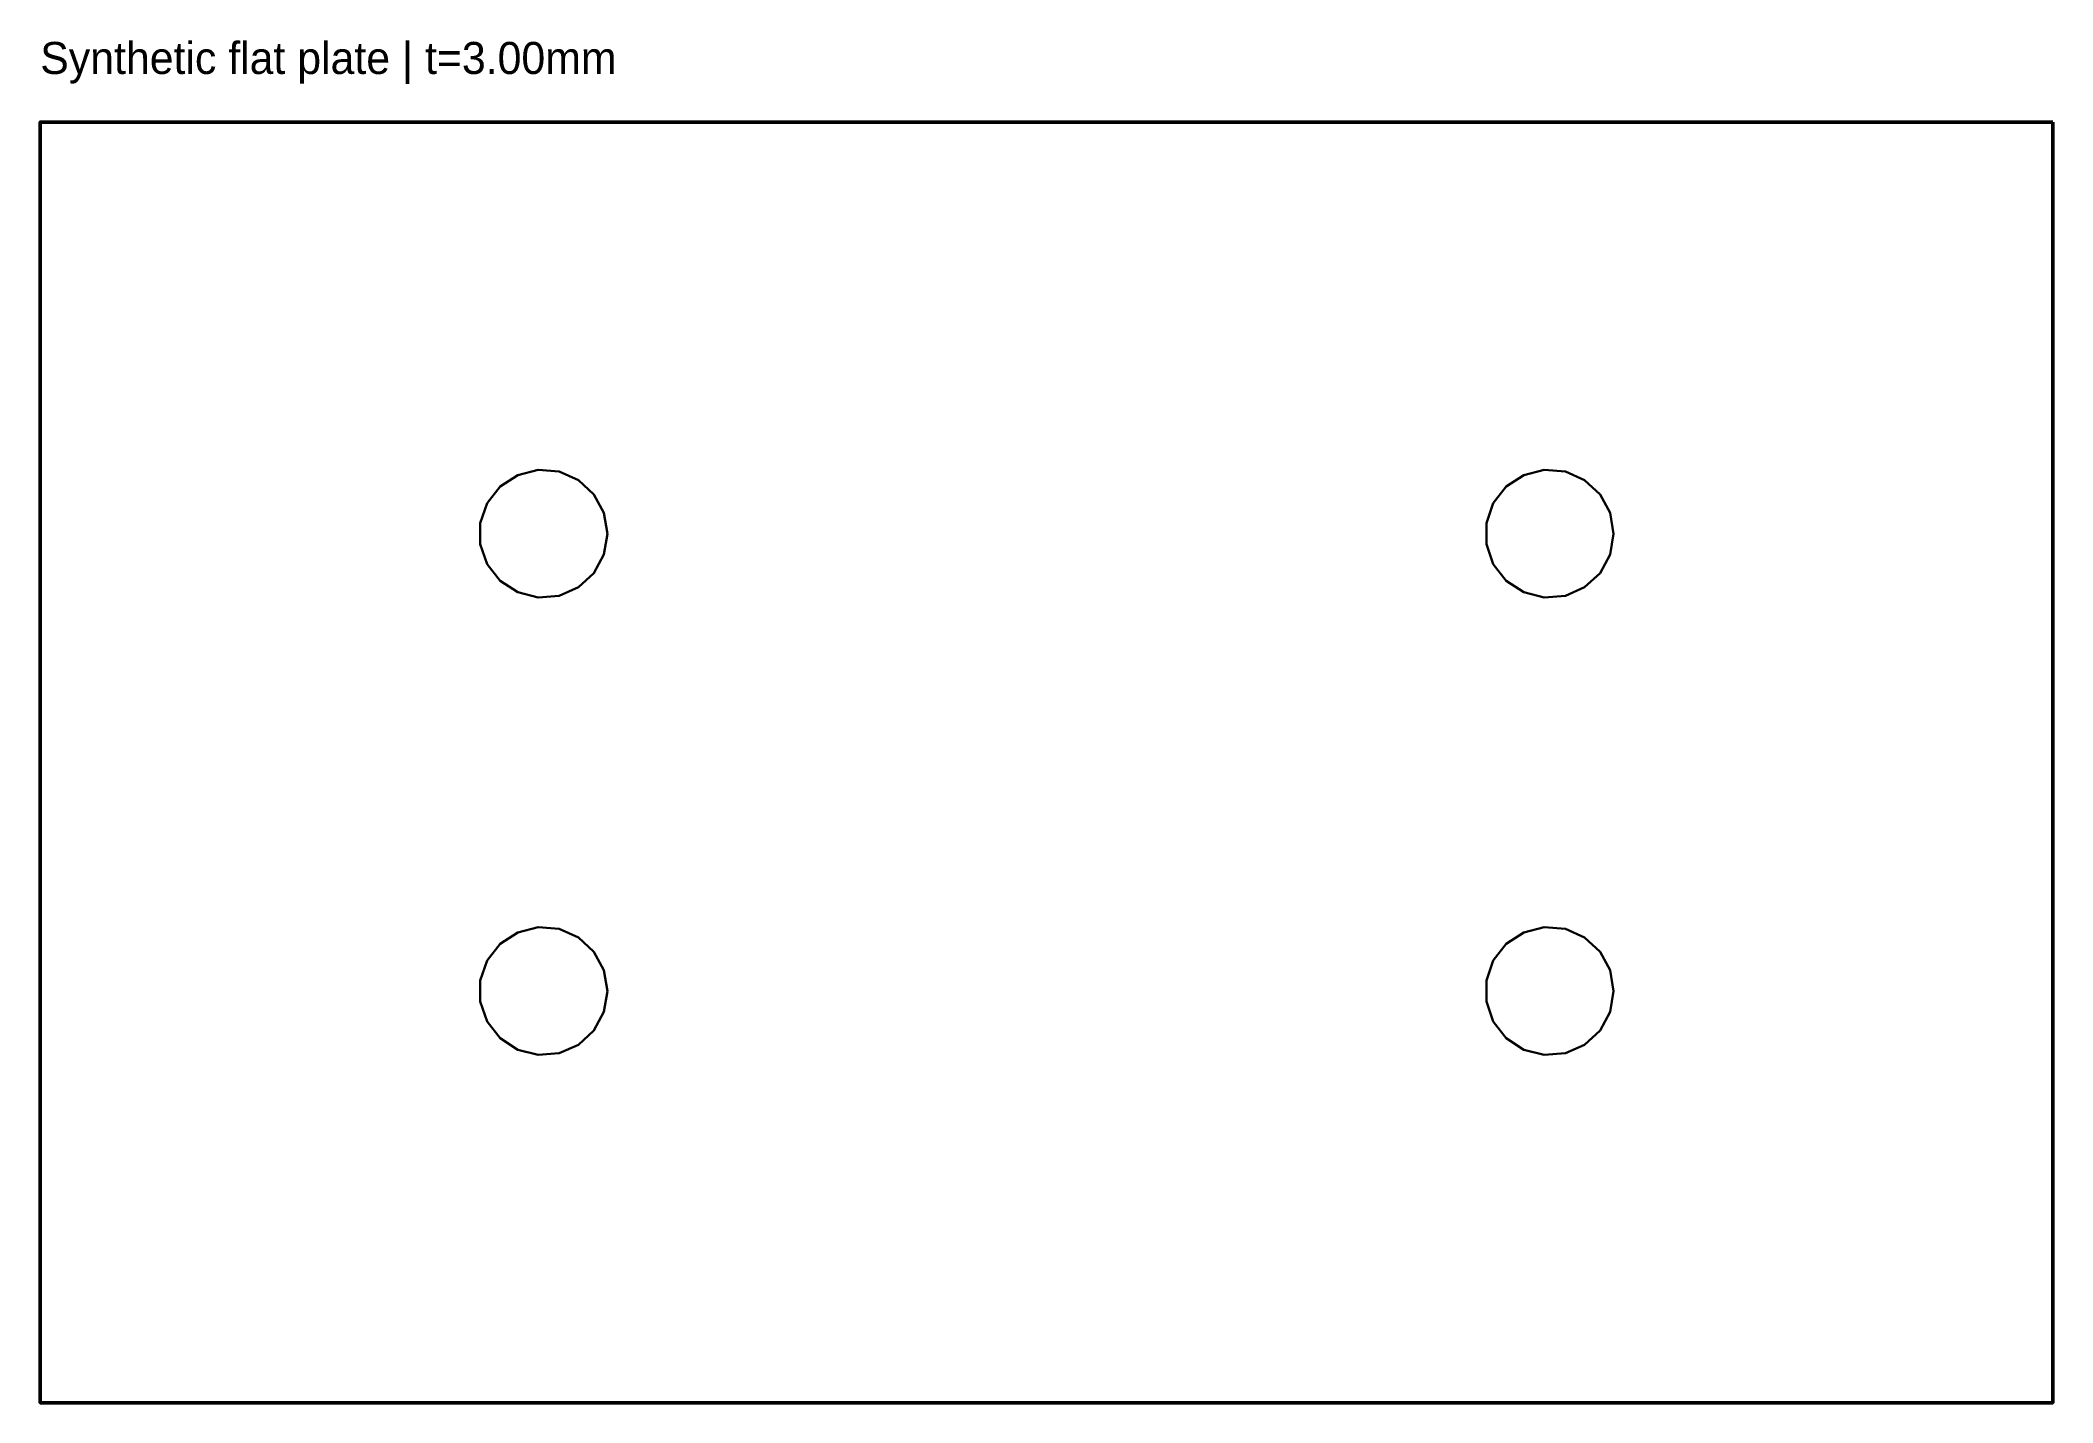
# Model space of a CAD drawing. Header units: millimetres. Extents: x -110 to 110, y -70 to 79.
import ezdxf

# ---------------------------------------------------------------- set-up
doc = ezdxf.new("R2010")
doc.units = ezdxf.units.MM
for name, color, linetype, lineweight in [('INFO', 7, 'Continuous', 13), ('INNER', 3, 'Continuous', 30), ('OUTER', 1, 'Continuous', 50)]:
    doc.layers.add(name, color=color, linetype=linetype, lineweight=lineweight)

msp = doc.modelspace()

# ---------------------------------------------------------------- linework, layer by layer
at = {"layer": 'INNER'}
for points in [[(-48.38, 22.73), (-48, 25), (-48.38, 27.27), (-49.48, 29.3), (-51.17, 30.86), (-53.28, 31.79), (-55.58, 31.98), (-57.81, 31.41), (-59.74, 30.15), (-61.16, 28.33), (-61.9, 26.15), (-61.9, 23.85), (-61.16, 21.67), (-59.74, 19.85), (-57.81, 18.59), (-55.58, 18.02), (-53.28, 18.21), (-51.17, 19.14), (-49.48, 20.7)], [(61.62, 22.73), (62, 25), (61.62, 27.27), (60.52, 29.3), (58.83, 30.86), (56.72, 31.79), (54.42, 31.98), (52.19, 31.41), (50.26, 30.15), (48.84, 28.33), (48.1, 26.15), (48.1, 23.85), (48.84, 21.67), (50.26, 19.85), (52.19, 18.59), (54.42, 18.02), (56.72, 18.21), (58.83, 19.14), (60.52, 20.7)], [(-48.38, -27.27), (-48, -25), (-48.38, -22.73), (-49.48, -20.7), (-51.17, -19.14), (-53.28, -18.21), (-55.58, -18.02), (-57.81, -18.59), (-59.74, -19.85), (-61.16, -21.67), (-61.9, -23.85), (-61.9, -26.15), (-61.16, -28.33), (-59.74, -30.15), (-57.81, -31.41), (-55.58, -31.98), (-53.28, -31.79), (-51.17, -30.86), (-49.48, -29.3)], [(61.62, -27.27), (62, -25), (61.62, -22.73), (60.52, -20.7), (58.83, -19.14), (56.72, -18.21), (54.42, -18.02), (52.19, -18.59), (50.26, -19.85), (48.84, -21.67), (48.1, -23.85), (48.1, -26.15), (48.84, -28.33), (50.26, -30.15), (52.19, -31.41), (54.42, -31.98), (56.72, -31.79), (58.83, -30.86), (60.52, -29.3)]]:
    msp.add_lwpolyline(points, close=True, dxfattribs=at)
at = {"layer": 'OUTER'}
msp.add_lwpolyline([(110, 70), (110, -70), (-110, -70), (-110, 70)], close=True, dxfattribs=at)

# ---------------------------------------------------------------- texts
at = {"layer": 'INFO'}
msp.add_text('Synthetic flat plate | t=3.00mm', height=3.5, dxfattribs=at).set_placement((-110, 75.25))

doc.saveas('drawing.dxf')
